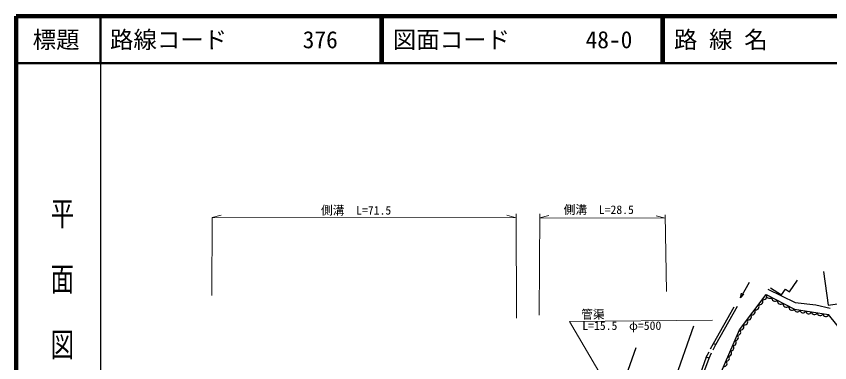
# Model space of a CAD drawing. Units: millimetres, scale not verified. Extents: x 40000 to 680000, y 20000 to 380000.
# Drawn here: x 40000 to 213625, y 306019 to 380000 of the extents above; entities that cross this region are included whole.
import ezdxf
from ezdxf.enums import TextEntityAlignment as Align

# ---------------------------------------------------------------- set-up
doc = ezdxf.new("R2010")
doc.units = ezdxf.units.MM
doc.header["$LTSCALE"] = 1000
for name, color, linetype, lineweight in [('M-BGD', 7, 'Continuous', 25), ('M-STR-HTXT', 7, 'Continuous', 13), ('M-TTL', 2, 'Continuous', 140), ('M-TTL-BAND', 7, 'Continuous', 25), ('M-TTL-LINE', 7, 'Continuous', 50)]:
    doc.layers.add(name, color=color, linetype=linetype, lineweight=lineweight)
doc.layers.add('M-TTL-TXT', color=7, linetype='Continuous')
doc.styles.add('@ＭＳ ゴシック', font='')
doc.styles.add('ＭＳ ゴシック', font='')
doc.styles.get('@ＭＳ ゴシック').set_extended_font_data('@MS Gothic')
doc.styles.get('ＭＳ ゴシック').set_extended_font_data('MS Gothic')

msp = doc.modelspace()

# ---------------------------------------------------------------- linework, layer by layer
at = {"layer": 'M-BGD'}
for p, q in [((212286, 325515), (213302, 318319)), ((196410, 323148), (194561, 319901)), ((205053, 321126), (206718, 323675)), ((200992, 322033), (203362, 320485)), ((203362, 320485), (204161, 321708)), ((204161, 321708), (205053, 321126)), ((194561, 319901), (194823, 320903)), ((194561, 319901), (195289, 320638)), ((188836, 310128), (193220, 317945)), ((210677, 318403), (213725, 317641)), ((213302, 318319), (216858, 318827)), ((217196, 311545), (213384, 316298)), ((180028, 300793), (184649, 313926)), ((172238, 309175), (168344, 298083)), ((188199, 308961), (188836, 310128)), ((188728, 308761), (189281, 309911)), ((187226, 307180), (187863, 308347)), ((187871, 306979), (188425, 308130))]:
    msp.add_line(p, q, dxfattribs=at)
for points in [[(200448, 321714), (206214, 318891), (210677, 318403)], [(184808, 286657), (189997, 303020), (194350, 313033), (200034, 320603), (206080, 317459), (213384, 316298)], [(188836, 310128), (189281, 309911), (193908, 318117)], [(181552, 288262), (185342, 300086), (187871, 306979), (187226, 307180), (184410, 299143), (180822, 287948)]]:
    msp.add_lwpolyline(points, dxfattribs=at)
for centre, radius, start, end in [((198650, 319105), 707, 250.13719, 36.06446), ((199462, 320186), 707, 250.13719, 36.06446), ((200738, 320479), 714, 169.9925, 315.05864), ((201947, 319850), 714, 169.9925, 315.05864), ((197838, 318024), 707, 250.13719, 36.06446), ((203156, 319221), 714, 169.9925, 315.05864), ((204365, 318592), 714, 169.9925, 315.05864), ((205575, 317963), 714, 169.9925, 315.05864), ((196215, 315861), 707, 250.13719, 36.06446), ((197027, 316942), 707, 250.13719, 36.06446), ((206709, 317490), 630, 182.86553, 339.07233), ((207927, 317297), 630, 182.86553, 339.07233), ((209144, 317103), 630, 182.86553, 339.07233), ((210361, 316910), 630, 182.86553, 339.07233), ((211579, 316716), 630, 182.86553, 339.07233), ((212796, 316523), 630, 182.86553, 339.07233), ((195403, 314779), 707, 250.13719, 36.06446), ((194000, 312523), 618, 257.50355, 55.49932), ((194591, 313698), 707, 250.13719, 36.06446), ((193033, 310298), 618, 257.50355, 55.49932), ((193517, 311411), 618, 257.50355, 55.49932), ((192549, 309186), 618, 257.50355, 55.49932), ((191582, 306961), 618, 257.50355, 55.49932), ((192066, 308073), 618, 257.50355, 55.49932), ((191098, 305848), 618, 257.50355, 55.49932)]:
    msp.add_arc(centre, radius, start, end, dxfattribs=at)
at = {"layer": 'M-STR-HTXT'}
for p, q in [((81814, 337030), (81730, 320351)), ((81814, 337030), (83747, 337546)), ((146672, 336981), (81814, 337030)), ((146672, 336981), (144741, 337500)), ((146669, 337792), (146754, 315525)), ((151749, 337792), (151580, 316202)), ((151743, 336982), (153676, 337493)), ((151743, 336982), (178513, 336886)), ((178513, 336886), (176583, 337410)), ((178504, 337623), (178758, 321197)), ((188633, 315089), (158099, 314847)), ((158099, 314847), (178250, 280388))]:
    msp.add_line(p, q, dxfattribs=at)
at = {"layer": 'M-TTL'}
for p, q in [((40000, 380000), (40000, 20000)), ((680000, 380000), (40000, 380000))]:
    msp.add_line(p, q, dxfattribs=at)
at = {"layer": 'M-TTL-BAND'}
msp.add_line((58000, 370000), (58000, 20000), dxfattribs=at)
at = {"layer": 'M-TTL-LINE'}
for p, q in [((58000, 380000), (58000, 370000)), ((117750, 380000), (117750, 370000)), ((118250, 380000), (118250, 370000)), ((177750, 380000), (177750, 370000)), ((178250, 380000), (178250, 370000)), ((40000, 370000), (680000, 370000))]:
    msp.add_line(p, q, dxfattribs=at)

# ---------------------------------------------------------------- texts
at = {"layer": 'M-STR-HTXT', "style": 'ＭＳ ゴシック'}
for s, p in [('側溝\u3000L=71.5', (105051, 337097)), ('側溝\u3000L=28.5', (156836, 337230)), ('管渠', (160590, 314886)), ('L=15.5\u3000φ=500', (160813, 312473))]:
    msp.add_text(s, height=1833, dxfattribs=at).set_placement(p, align=Align.BOTTOM_LEFT)
at = {"layer": 'M-TTL-BAND', "style": '@ＭＳ ゴシック', "width": 1.4}
msp.add_text('平  面  図', height=3666, rotation=270, dxfattribs=at).set_placement((49777, 306475), align=Align.MIDDLE_RIGHT)
at = {"layer": 'M-TTL-TXT', "style": 'ＭＳ ゴシック'}
msp.add_text('標題', height=3666, dxfattribs=at).set_placement((48500, 375000), align=Align.MIDDLE_CENTER)
for s, p in [('路線コード', (60000, 375000)), ('376', (101142, 375000)), ('図面コード', (120380, 375000)), ('48-0', (161521, 375000)), ('路 線 名', (180380, 375000))]:
    msp.add_text(s, height=3666, dxfattribs=at).set_placement(p, align=Align.MIDDLE_LEFT)

doc.saveas('drawing.dxf')
